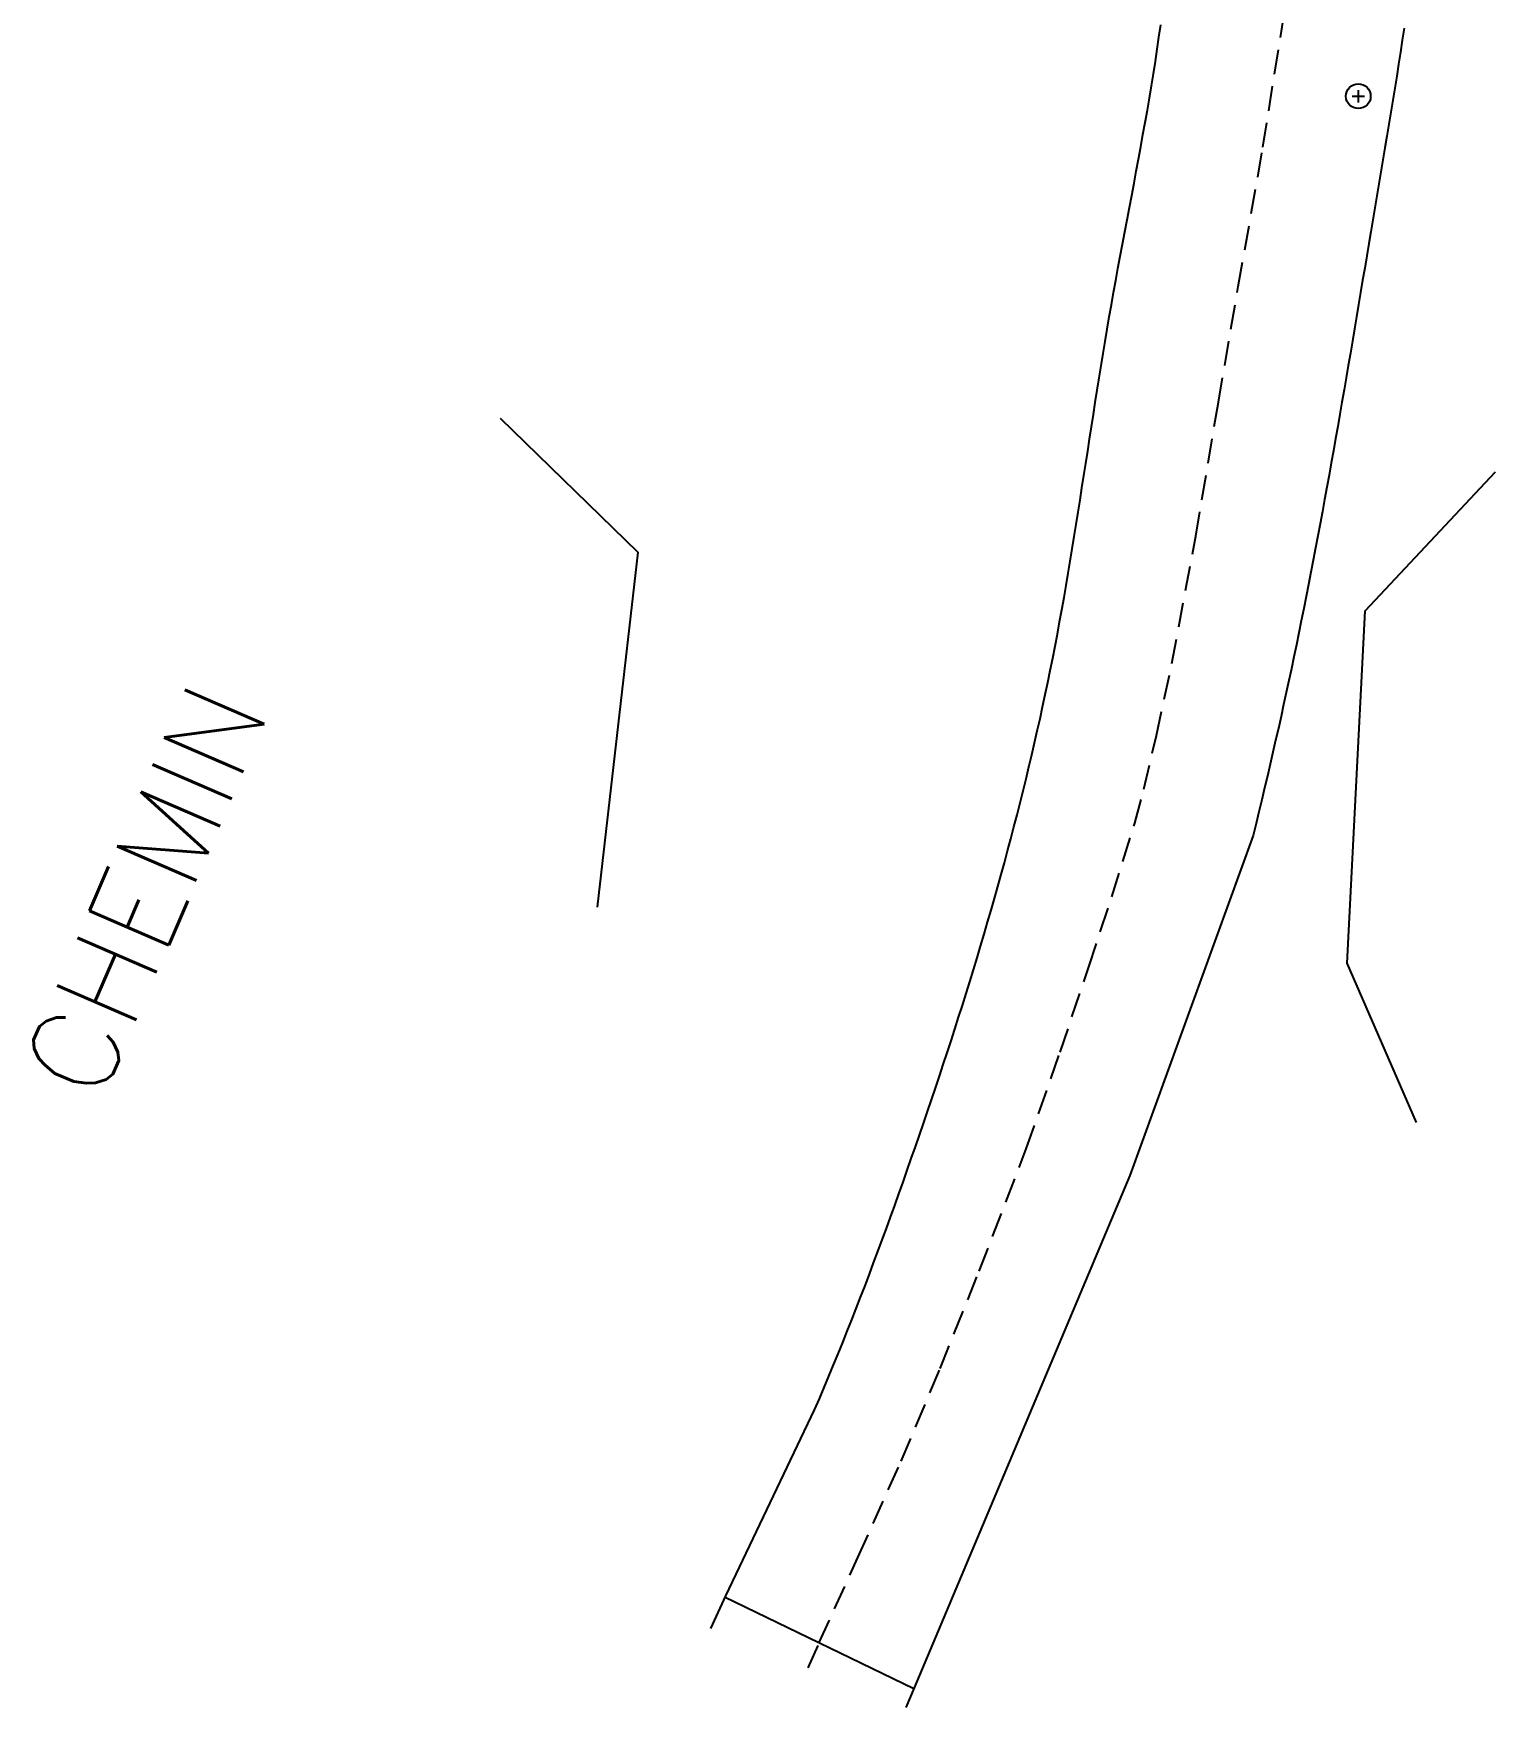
# Model space of a CAD drawing. Header units: millimetres. Extents: x 150015 to 151000, y 151000 to 152000.
# Drawn here: x 150661.84 to 150691.44, y 151108.2 to 151142.1 of the extents above; entities that cross this region are included whole.
import ezdxf
from ezdxf.enums import TextEntityAlignment as Align

# ---------------------------------------------------------------- set-up
doc = ezdxf.new("R2010")
doc.units = ezdxf.units.MM
doc.linetypes.add('DASHED', pattern=[0.75, 0.5, -0.25])
doc.layers.get('0').update_dxf_attribs({"linetype": 'CONTINUOUS'})
for name, color, linetype in [('W0070', 7, 'DASHED'), ('W0071', 7, 'CONTINUOUS'), ('W0312', 3, 'CONTINUOUS'), ('W0856', 7, 'CONTINUOUS'), ('W0989', 7, 'CONTINUOUS')]:
    doc.layers.add(name, color=color, linetype=linetype)
doc.styles.get("Standard").update_dxf_attribs({"font": 'romans.shx', "width": 0.85})

# ---------------------------------------------------------------- blocks, each defined once
blk = doc.blocks.new('T856')
for p, q in [((-0.125, 0), (0.125, 0)), ((0, 0.125), (0, -0.125))]:
    blk.add_line(p, q)
blk.add_ellipse((0, 0), major_axis=(-0.177, 0.177), ratio=1, start_param=3.926991, end_param=10.210176)

msp = doc.modelspace()

# ---------------------------------------------------------------- linework, layer by layer
at = {"layer": 'W0070'}
msp.add_lwpolyline([(150677.522, 151108.998), (150677.745, 151109.512), (150678.529, 151111.237), (150679.403, 151113.184), (150680.19, 151115.061), (150680.984, 151117.034), (150681.937, 151119.512), (150682.623, 151121.47), (150683.2, 151123.196), (150683.667, 151124.615), (150684.133, 151126.105), (150684.317, 151126.791), (150684.571, 151127.881), (150684.884, 151129.342), (150685.368, 151131.917), (150685.827, 151134.631), (150686.227, 151136.974), (150686.728, 151139.793), (150687.136, 151142.363)], dxfattribs=at)
at = {"layer": 'W0071'}
for points in [[(150675.55, 151109.798), (150675.852, 151110.46), (150677.651, 151114.223), (150677.748, 151114.451), (150677.844, 151114.678), (150677.939, 151114.906), (150678.033, 151115.134), (150678.127, 151115.363), (150678.219, 151115.592), (150678.311, 151115.821), (150678.402, 151116.05), (150678.493, 151116.28), (150678.582, 151116.51), (150678.671, 151116.74), (150678.759, 151116.971), (150678.846, 151117.202), (150678.933, 151117.433), (150679.018, 151117.665), (150679.103, 151117.896), (150679.187, 151118.129), (150679.272, 151118.365), (150679.357, 151118.602), (150679.441, 151118.839), (150679.525, 151119.076), (150679.608, 151119.314), (150679.691, 151119.551), (150679.773, 151119.789), (150679.855, 151120.027), (150679.937, 151120.265), (150680.017, 151120.503), (150680.098, 151120.741), (150680.177, 151120.98), (150680.256, 151121.218), (150680.335, 151121.457), (150680.413, 151121.696), (150680.49, 151121.936), (150680.567, 151122.175), (150680.642, 151122.415), (150680.718, 151122.655), (150680.792, 151122.895), (150680.866, 151123.136), (150680.939, 151123.376), (150681.012, 151123.617), (150681.083, 151123.858), (150681.154, 151124.1), (150681.224, 151124.341), (150681.293, 151124.582), (150681.361, 151124.823), (150681.428, 151125.064), (150681.494, 151125.305), (150681.559, 151125.547), (150681.623, 151125.789), (150681.687, 151126.031), (150681.749, 151126.273), (150681.811, 151126.515), (150681.871, 151126.758), (150681.931, 151127.001), (150681.989, 151127.244), (150682.047, 151127.487), (150682.103, 151127.731), (150682.159, 151127.975), (150682.214, 151128.219), (150682.267, 151128.463), (150682.32, 151128.708), (150682.371, 151128.953), (150682.422, 151129.198), (150682.471, 151129.444), (150682.519, 151129.689), (150682.565, 151129.935), (150682.611, 151130.181), (150682.656, 151130.428), (150682.7, 151130.674), (150682.743, 151130.92), (150682.785, 151131.167), (150682.826, 151131.414), (150682.867, 151131.661), (150682.908, 151131.908), (150682.947, 151132.155), (150682.987, 151132.402), (150683.026, 151132.649), (150683.064, 151132.896), (150683.103, 151133.144), (150683.141, 151133.391), (150683.18, 151133.638), (150683.218, 151133.885), (150683.256, 151134.133), (150683.295, 151134.38), (150683.334, 151134.627), (150683.373, 151134.874), (150683.412, 151135.122), (150683.452, 151135.369), (150683.492, 151135.616), (150683.533, 151135.862), (150683.574, 151136.109), (150683.616, 151136.356), (150683.66, 151136.602), (150683.703, 151136.849), (150683.748, 151137.095), (150683.793, 151137.341), (150683.839, 151137.587), (150683.885, 151137.833), (150683.932, 151138.079), (150683.978, 151138.325), (150684.025, 151138.571), (150684.071, 151138.817), (150684.118, 151139.063), (150684.164, 151139.309), (150684.209, 151139.555), (150684.255, 151139.802), (150684.299, 151140.048), (150684.343, 151140.294), (150684.387, 151140.541), (150684.429, 151140.787), (150684.47, 151141.034), (150684.51, 151141.281), (150684.549, 151141.529), (150684.587, 151141.776), (150684.623, 151142.024), (150684.657, 151142.272)], [(150689.585, 151142.202), (150689.549, 151141.96), (150689.512, 151141.717), (150689.474, 151141.474), (150689.436, 151141.232), (150689.397, 151140.989), (150689.358, 151140.747), (150689.318, 151140.505), (150689.278, 151140.262), (150689.237, 151140.02), (150689.197, 151139.778), (150689.156, 151139.536), (150689.115, 151139.294), (150689.074, 151139.052), (150689.033, 151138.809), (150688.992, 151138.567), (150688.951, 151138.325), (150688.91, 151138.083), (150688.87, 151137.841), (150688.828, 151137.594), (150688.787, 151137.347), (150688.746, 151137.1), (150688.705, 151136.853), (150688.663, 151136.607), (150688.622, 151136.36), (150688.58, 151136.113), (150688.538, 151135.866), (150688.497, 151135.62), (150688.454, 151135.373), (150688.412, 151135.126), (150688.37, 151134.88), (150688.327, 151134.633), (150688.284, 151134.386), (150688.241, 151134.14), (150688.197, 151133.893), (150688.154, 151133.647), (150688.11, 151133.401), (150688.065, 151133.154), (150688.021, 151132.908), (150687.976, 151132.662), (150687.93, 151132.416), (150687.885, 151132.17), (150687.839, 151131.924), (150687.792, 151131.678), (150687.745, 151131.432), (150687.698, 151131.186), (150687.65, 151130.941), (150687.602, 151130.695), (150687.553, 151130.45), (150687.504, 151130.204), (150687.455, 151129.962), (150687.405, 151129.719), (150687.354, 151129.477), (150687.303, 151129.234), (150687.252, 151128.992), (150687.2, 151128.75), (150687.147, 151128.508), (150687.094, 151128.267), (150687.04, 151128.025), (150686.985, 151127.784), (150686.93, 151127.542), (150686.874, 151127.301), (150686.818, 151127.06), (150686.761, 151126.819), (150686.704, 151126.578), (150686.646, 151126.337), (150686.587, 151126.097), (150686.528, 151125.856), (150684.035, 151118.968), (150679.669, 151108.595), (150679.496, 151108.198)], [(150675.827, 151110.441), (150679.663, 151108.582)]]:
    msp.add_lwpolyline(points, dxfattribs=at)
at = {"layer": 'W0312'}
for points in [[(150671.288, 151134.308), (150674.07, 151131.594), (150673.25, 151124.407)], [(150689.836, 151120.041), (150688.433, 151123.269), (150688.795, 151130.406), (150691.436, 151133.22)]]:
    msp.add_lwpolyline(points, dxfattribs=at)

# ---------------------------------------------------------------- block references
at = {"layer": 'W0856'}
msp.add_blockref('T856', (150688.658, 151140.827), dxfattribs=at)

# ---------------------------------------------------------------- texts
at = {"layer": 'W0989'}
msp.add_text('CHEMIN', height=1.75, rotation=66.6229, dxfattribs=at).set_placement((150662.372, 151120.749), align=Align.MIDDLE_LEFT)

doc.saveas('drawing.dxf')
